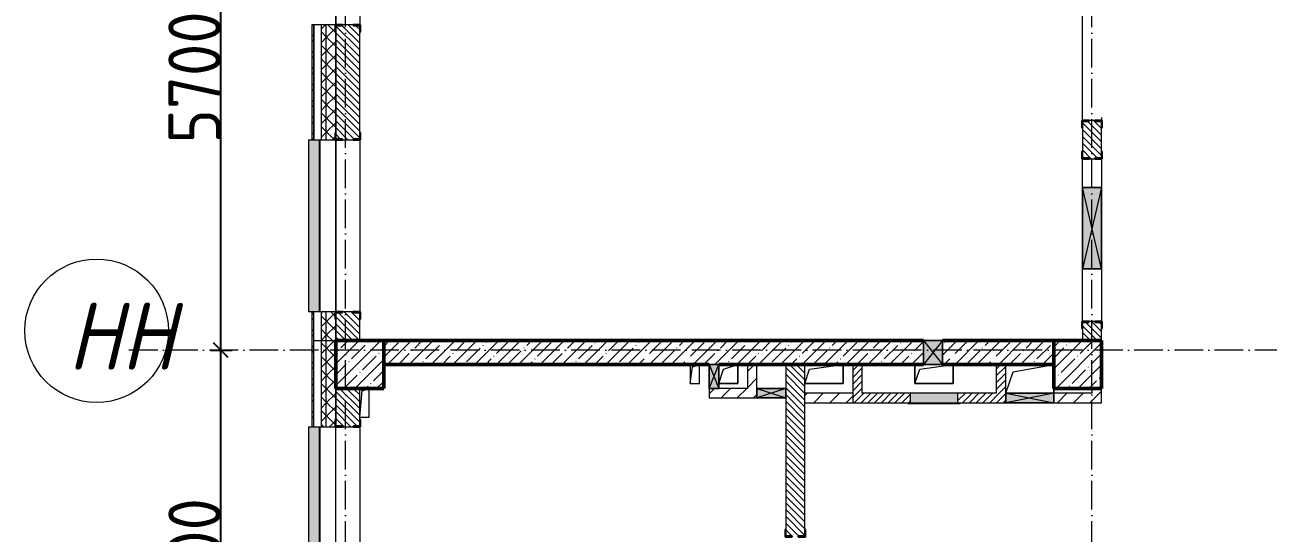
# Model space of a CAD drawing. Header units: millimetres. Extents: x -12989 to 629078, y -109036 to 555275.
# Drawn here: x 510869 to 523858, y 156453 to 161765 of the extents above; entities that cross this region are included whole.
import ezdxf

# ---------------------------------------------------------------- set-up
doc = ezdxf.new("R2010")
doc.units = ezdxf.units.MM
doc.linetypes.add('50_200_ШТРИХ_1Т_ш5_п1_п1_', pattern=[700, 500, -100, 0, -100])
for name, color, linetype, lineweight in [('A-____-____-DIMS', 7, 'Continuous', 9), ('A-DETL-GENF-OTLN', 7, 'Continuous', 9), ('A-FLOR-____-OTLN', 7, 'Continuous', 9), ('A-GENM-____-MCUT', 7, 'Continuous', 25), ('A-GENM-____-OTLN', 7, 'Continuous', 9), ('A-GENM-____-OTLN-1', 7, 'Continuous', 25), ('A-GLAZ-____-OTLN', 7, 'Continuous', 9), ('A-WALL-____-MCUT', 7, 'Continuous', 13), ('A-WALL-____-MCUT-1', 7, 'Continuous', 9), ('A-WALL-____-MCUT-2', 7, 'Continuous', 50), ('A-WALL-____-OTLN', 7, 'Continuous', 9), ('A-WALL-____-PATT-1', 7, 'Continuous', 9), ('A-WALL-FNSH-MCUT-1', 7, 'Continuous', 9), ('I-WALL-____-OTLN', 7, 'Continuous', 9), ('S-COLS-____-MCUT', 7, 'Continuous', 50), ('S-COLS-____-OTLN', 7, 'Continuous', 9), ('S-GRID-____-IDEN', 7, 'Continuous', 9), ('S-GRID-____-OTLN-1', 7, '50_200_ШТРИХ_1Т_ш5_п1_п1_', 9)]:
    doc.layers.add(name, color=color, linetype=linetype, lineweight=lineweight)
doc.layers.add('A-GLAZ-____-OTLN-1', color=7, linetype='Continuous', lineweight=9, true_color=0xc0c0c0)
doc.styles.add('ISOCPEUR_I_9', font='isocpeui.ttf', dxfattribs={"width": 0.9, "height": 250})
doc.styles.add('СПДС', font='isocpeur.ttf', dxfattribs={"width": 0.9})
doc.dimstyles.new('ISO-2_5_0_9К_БОЛЬШОЙ_ОСИ', dxfattribs={"dimscale": 304.8, "dimtxt": 248.995294, "dimasz": 0.492126, "dimexe": 0.393701, "dimexo": 0, "dimgap": 0, "dimtad": 1, "dimdec": 0, "dimzin": 0, "dimdsep": 46, "dimtxsty": 'ISOCPEUR_I_9', "dimblk1": 'OBLIQUE', "dimblk2": 'OBLIQUE', "dimsah": 1, "dimcen": 0.09, "dimdle": 0.393701, "dimazin": 0, "dimtfac": 1, "dimtdec": 4, "dimtix": 1, "dimtmove": 0, "dimatfit": 3, "dimfxl": 1, "dimtvp": 1, "dimtolj": 1, "dimtzin": 0, "dimarcsym": 2})
pattern_1 = [(135, (516567.8, 90784.41), (-35.35534, -35.35534), [])]
pattern_2 = [(45, (516567.8, 90784.41), (-35.35534, 35.35534), [])]
pattern_3 = [(45, (516567.8, 90784.41), (-84.85281, 84.85281), [])]
pattern_4 = [(45, (516567.8, 90784.41), (-70.71068, 70.71068), []), (135, (516567.8, 90784.41), (-70.71068, -70.71068), [])]
pattern_5 = [(45, (516567.8, 90784.41), (-85.53659, 85.53659), []), (45, (516624.82, 90784.41), (-85.53659, 85.53659), [])]

# ---------------------------------------------------------------- blocks, each defined once
blk = doc.blocks.new('BSC_Колонна _Прямоугольная - 500х500-V22-АР1_План отверстий 2 этажа в осях 1-64_Ю-ЯЯ')
at = {"layer": 'S-COLS-____-OTLN'}
h = blk.add_hatch(dxfattribs=at)
h.set_pattern_fill('FP_31', color=256, style=0, pattern_type=2)
h.set_pattern_definition([(45, (2200, -67431.04), (-114.04925, 114.04925), []), (45, (2314.05, -67431.04), (-114.04925, 114.04925), [201.613, -40.323, 3.353, -36.97])])
h.paths.add_polyline_path([(-250, -250), (250, -250), (250, 250), (-250, 250)], flags=0)
at = {"layer": 'S-COLS-____-MCUT'}
for p, q in [((250, 250), (-250, 250)), ((-250, 250), (-250, -250)), ((250, -250), (250, 250)), ((-250, -250), (250, -250))]:
    blk.add_line(p, q, dxfattribs=at)
blk = doc.blocks.new('BSC_Колонна _Прямоугольная - 500х500-V23-АР1_План отверстий 2 этажа в осях 1-64_Ю-ЯЯ')
at = {"layer": 'S-COLS-____-OTLN'}
h = blk.add_hatch(dxfattribs=at)
h.set_pattern_fill('FP_32', color=256, style=0, pattern_type=2)
h.set_pattern_definition([(45, (-5300, -67431.04), (-114.04925, 114.04925), []), (45, (-5185.95, -67431.04), (-114.04925, 114.04925), [201.613, -40.323, 3.353, -36.97])])
h.paths.add_polyline_path([(-250, -250), (250, -250), (250, 250), (-250, 250)], flags=0)
at = {"layer": 'S-COLS-____-MCUT'}
for p, q in [((250, 250), (-250, 250)), ((-250, 250), (-250, -250)), ((250, -250), (250, 250)), ((-250, -250), (250, -250))]:
    blk.add_line(p, q, dxfattribs=at)
blk = doc.blocks.new('Фахверк_СКБ_Уголок - 250_2700-27497298-АР1_План отверстий 2 этажа в осях 1-64_Ю-ЯЯ')
at = {"layer": 'A-GENM-____-MCUT'}
for p, q in [((200, 181), (125, 181)), ((125, 181), (125, 106)), ((131, 106), (131, 175)), ((131, 175), (200, 175)), ((200, 175), (200, 181)), ((125, 106), (131, 106)), ((131, -6), (125, -6)), ((125, -6), (125, -81)), ((125, -81), (200, -81)), ((131, -75), (131, -6)), ((200, -75), (131, -75)), ((200, -81), (200, -75))]:
    blk.add_line(p, q, dxfattribs=at)
blk = doc.blocks.new('154_Стойка_СКБ_Уголок - СМ-2180_200-28268025-АР1_План отверстий 2 этажа в осях 1-64_Ю-ЯЯ')
at = {"layer": 'A-GENM-____-MCUT'}
for p, q in [((125, 156), (125, 81)), ((200, 156), (125, 156)), ((131, 81), (131, 150)), ((131, 150), (200, 150)), ((200, 150), (200, 156)), ((125, 81), (131, 81)), ((131, 19), (125, 19)), ((125, 19), (125, -56)), ((131, -50), (131, 19)), ((125, -56), (200, -56)), ((200, -50), (131, -50)), ((200, -56), (200, -50))]:
    blk.add_line(p, q, dxfattribs=at)
blk = doc.blocks.new('Фахверк_СКБ_Уголок - 200_3960_зеркало-28268689-АР1_План отверстий 2 этажа в осях 1-64_Ю-ЯЯ')
at = {"layer": 'A-GENM-____-MCUT'}
for p, q in [((200, 156), (125, 156)), ((125, 156), (125, 81)), ((131, 81), (131, 150)), ((131, 150), (200, 150)), ((200, 150), (200, 156)), ((125, 81), (131, 81)), ((131, 19), (125, 19)), ((125, 19), (125, -56)), ((131, -50), (131, 19)), ((125, -56), (200, -56)), ((200, -50), (131, -50)), ((200, -56), (200, -50))]:
    blk.add_line(p, q, dxfattribs=at)
blk = doc.blocks.new('Фахверк_СКБ_Уголок - 200_3960-28268576-АР1_План отверстий 2 этажа в осях 1-64_Ю-ЯЯ')
at = {"layer": 'A-GENM-____-MCUT'}
for p, q in [((200, 156), (125, 156)), ((125, 156), (125, 81)), ((131, 81), (131, 150)), ((131, 150), (200, 150)), ((200, 150), (200, 156)), ((125, 81), (131, 81)), ((131, 19), (125, 19)), ((125, 19), (125, -56)), ((131, -50), (131, 19)), ((125, -56), (200, -56)), ((200, -50), (131, -50)), ((200, -56), (200, -50))]:
    blk.add_line(p, q, dxfattribs=at)
blk = doc.blocks.new('AR_Отверстие прямоугольное _в плите_ - AR_Отверстие прямоугольное _в плите_-30510814-АР1_План отверстий 2 этажа в осях 1-64_Ю-ЯЯ')
at = {"layer": 'A-GENM-____-OTLN'}
for p, q in [((-25, 125), (50, 150)), ((50, -150), (50, 150)), ((-50, -150), (-25, 125)), ((-50, -150), (50, -150))]:
    blk.add_line(p, q, dxfattribs=at)
blk = doc.blocks.new('AR_Отверстие прямоугольное _в плите_ - AR_Отверстие прямоугольное _в плите_-V166-АР1_План отверстий 2 этажа в осях 1-64_Ю-ЯЯ')
at = {"layer": 'A-GENM-____-OTLN'}
for p, q in [((-50, 100), (-50, -100)), ((-50, -100), (-25, 75)), ((-25, 75), (50, 100)), ((50, -100), (50, 100)), ((-50, -100), (50, -100))]:
    blk.add_line(p, q, dxfattribs=at)
blk = doc.blocks.new('AR_Отверстие прямоугольное _в плите_ - AR_Отверстие прямоугольное _в плите_-V187-АР1_План отверстий 2 этажа в осях 1-64_Ю-ЯЯ')
at = {"layer": 'A-GENM-____-OTLN'}
for p, q in [((250, 150), (-250, 150)), ((-175, 75), (250, 150)), ((-250, -150), (-175, 75)), ((250, -150), (250, -100))]:
    blk.add_line(p, q, dxfattribs=at)
blk = doc.blocks.new('AR_Отверстие прямоугольное _в плите_ - AR_Отверстие прямоугольное _в плите_-V192-АР1_План отверстий 2 этажа в осях 1-64_Ю-ЯЯ')
at = {"layer": 'A-GENM-____-OTLN'}
for p, q in [((-100, -100), (-50, 50)), ((-50, 50), (100, 100)), ((100, -100), (100, 100)), ((-100, -100), (100, -100))]:
    blk.add_line(p, q, dxfattribs=at)
blk = doc.blocks.new('AR_Отверстие прямоугольное _в плите_ - AR_Отверстие прямоугольное _в плите_-30459223-АР1_План отверстий 2 этажа в осях 1-64_Ю-ЯЯ')
at = {"layer": 'A-GENM-____-OTLN'}
for p, q in [((-200, -100), (-150, 50)), ((-150, 50), (200, 100)), ((200, -100), (200, 100)), ((-200, -100), (200, -100))]:
    blk.add_line(p, q, dxfattribs=at)
blk = doc.blocks.new('Отлив_СКБ - Отлив витража_120_НВФ-31885689-АР1_План отверстий 2 этажа в осях 1-64_Ю-ЯЯ')
at = {"layer": 'A-GLAZ-____-OTLN-1'}
for points in [[(1800, 2), (1800, 120), (0, 120), (0, 2), (737, 2)], [(1800, 0), (1800, 2), (0, 2), (0, 0), (737, 0)]]:
    blk.add_hatch(color=256, dxfattribs=at).paths.add_polyline_path(points, flags=0)
at = {"layer": 'A-GLAZ-____-OTLN'}
for p, q in [((0, 83), (0, 120)), ((1800, 120), (0, 120)), ((0, 2), (1800, 2)), ((1800, 120), (1800, 83)), ((1800, 0), (0, 0))]:
    blk.add_line(p, q, dxfattribs=at)
blk = doc.blocks.new('AR_Отверстие прямоугольное _в плите_ - AR_Отверстие прямоугольное _в плите_-V202-АР1_План отверстий 2 этажа в осях 1-64_Ю-ЯЯ')
at = {"layer": 'A-GENM-____-OTLN'}
for p, q in [((-200, 100), (-200, -100)), ((-200, -100), (-150, 50)), ((-150, 50), (200, 100)), ((200, -100), (200, 100)), ((-200, -100), (200, -100))]:
    blk.add_line(p, q, dxfattribs=at)
blk = doc.blocks.new('AR_Отверстие прямоугольное _в стене_ - AR_Отверстие прямоугольное _в стене__ВК-32405659-АР1_План отверстий 2 этажа в осях 1-64_Ю-ЯЯ')
at = {"layer": 'A-GLAZ-____-OTLN-1'}
blk.add_hatch(color=256, dxfattribs=at).paths.add_polyline_path([(100, -125), (100, 125), (-100, 125), (-100, -125)], flags=0)
at = {"layer": 'A-DETL-GENF-OTLN'}
for p, q in [((-100, -125), (-100, 125)), ((-100, 125), (100, 125)), ((100, 125), (-100, -125)), ((-100, 125), (100, -125)), ((100, 125), (-100, 125)), ((-100, 125), (-100, -125)), ((100, 125), (100, -125)), ((100, -125), (100, 125)), ((100, -125), (-100, -125)), ((-100, -125), (100, -125))]:
    blk.add_line(p, q, dxfattribs=at)
blk = doc.blocks.new('AR_Отверстие Ниша - Лючок-32406216-АР1_План отверстий 2 этажа в осях 1-64_Ю-ЯЯ')
at = {"layer": 'A-GLAZ-____-OTLN'}
blk.add_hatch(color=256, dxfattribs=at).paths.add_polyline_path([(250, -50), (250, 50), (-250, 50), (-250, -50)], flags=0)
for p, q in [((250, 50), (-250, 50)), ((-250, 50), (-250, -50)), ((250, -50), (250, 50)), ((-250, -50), (250, -50))]:
    blk.add_line(p, q, dxfattribs=at)
blk = doc.blocks.new('Л_Общий_Лючок - Лючок-29683801-АР1_План отверстий 2 этажа в осях 1-64_Ю-ЯЯ')
at = {"layer": 'A-GLAZ-____-OTLN-1'}
blk.add_hatch(color=256, dxfattribs=at).paths.add_polyline_path([(-24, 0), (524, 0), (524, 6), (-24, 6)], flags=0)
at = {"layer": 'A-GLAZ-____-OTLN'}
for p, q in [((524, 6), (-24, 6)), ((-24, 6), (-24, 0)), ((524, 6), (524, 0))]:
    blk.add_line(p, q, dxfattribs=at)
blk = doc.blocks.new('AR_Отверстие прямоугольное _в стене__БезПР - AR_Отверстие прямоугольное _в стене__БезПР-36788609-АР1_План отверстий 2 этажа в осях 1-64_Ю-ЯЯ')
at = {"layer": 'A-GLAZ-____-OTLN'}
blk.add_hatch(color=256, dxfattribs=at).paths.add_polyline_path([(-125, -50), (125, -50), (125, 50), (-125, 50)], flags=0)
at = {"layer": 'A-DETL-GENF-OTLN'}
for p, q in [((-125, -50), (-125, 50)), ((-125, 50), (125, 50)), ((125, 50), (-125, -50)), ((-125, 50), (125, -50)), ((125, 50), (-125, 50)), ((-125, 50), (-125, -50)), ((125, 50), (125, -50)), ((125, -50), (125, 50)), ((125, -50), (-125, -50)), ((-125, -50), (125, -50))]:
    blk.add_line(p, q, dxfattribs=at)
blk = doc.blocks.new('AR_Отверстие прямоугольное _в стене__БезПР - AR_Отверстие прямоугольное _в стене__БезПР-36428157-АР1_План отверстий 2 этажа в осях 1-64_Ю-ЯЯ')
at = {"layer": 'A-GLAZ-____-OTLN'}
blk.add_hatch(color=256, dxfattribs=at).paths.add_polyline_path([(150, -50), (150, 50), (-150, 50), (-150, -50)], flags=0)
at = {"layer": 'A-DETL-GENF-OTLN'}
for p, q in [((-150, -50), (-150, 50)), ((-150, 50), (150, 50)), ((150, 50), (-150, -50)), ((-150, 50), (150, -50)), ((150, 50), (-150, 50)), ((-150, 50), (-150, -50)), ((150, 50), (150, -50)), ((150, -50), (150, 50)), ((150, -50), (-150, -50)), ((-150, -50), (150, -50))]:
    blk.add_line(p, q, dxfattribs=at)
at = {"layer": 'A-GLAZ-____-OTLN'}
blk.add_line((150, 50), (-150, 50), dxfattribs=at)
blk = doc.blocks.new('AR_Отверстие прямоугольное _в стене_ - AR_Отверстие прямоугольное _в стене__ОВ-36798040-АР1_План отверстий 2 этажа в осях 1-64_Ю-ЯЯ')
at = {"layer": 'A-GLAZ-____-OTLN'}
blk.add_hatch(color=256, dxfattribs=at).paths.add_polyline_path([(425, -100), (425, 100), (-425, 100), (-425, -100)], flags=0)
at = {"layer": 'A-DETL-GENF-OTLN'}
for p, q in [((-425, -100), (-425, 100)), ((-425, 100), (425, 100)), ((425, 100), (-425, -100)), ((-425, 100), (425, -100)), ((425, 100), (-425, 100)), ((-425, 100), (-425, -100)), ((425, 100), (425, -100)), ((425, -100), (425, 100)), ((425, -100), (-425, -100)), ((-425, -100), (425, -100))]:
    blk.add_line(p, q, dxfattribs=at)
blk = doc.blocks.new('AR_Отверстие прямоугольное _в стене__БезПР - AR_Отверстие прямоугольное _в стене__БезПР-36788837-АР1_План отверстий 2 этажа в осях 1-64_Ю-ЯЯ')
at = {"layer": 'A-GLAZ-____-OTLN'}
blk.add_hatch(color=256, dxfattribs=at).paths.add_polyline_path([(250, -50), (250, 50), (-250, 50), (-250, -50)], flags=0)
at = {"layer": 'A-DETL-GENF-OTLN'}
for p, q in [((-250, -50), (-250, 50)), ((-250, 50), (250, 50)), ((250, 50), (-250, -50)), ((-250, 50), (250, -50)), ((250, 50), (-250, 50)), ((-250, 50), (-250, -50)), ((250, 50), (250, -50)), ((250, -50), (250, 50)), ((250, -50), (-250, -50)), ((-250, -50), (250, -50))]:
    blk.add_line(p, q, dxfattribs=at)
at = {"layer": 'A-GLAZ-____-OTLN'}
blk.add_line((250, 50), (-250, 50), dxfattribs=at)
blk = doc.blocks.new('Ось сетки - Круг_Ø6_00__ISO-2_5_0_9K_-25732049-АР1_План отверстий 3 этажа в осях 1-64_Ю-ЯЯ')
at = {"layer": 'S-GRID-____-IDEN'}
blk.add_circle((0, 0), 3, dxfattribs=at)
blk = doc.blocks.new('_Oblique')
at = {"color": 0, "linetype": 'ByBlock', "lineweight": -2}
blk.add_line((-0.5, -0.5), (0.5, 0.5), dxfattribs=at)
blk = doc.blocks.new('*D2939')
at = {"layer": 'A-____-____-DIMS', "color": 0, "lineweight": -2, "transparency": 16777216}
for p, q in [((280119, -23902), (280119, -19162)), ((280013, -19282), (280239, -19282)), ((280013, -23782), (280239, -23782))]:
    blk.add_line(p, q, dxfattribs=at)
at = {"layer": 'Defpoints', "color": 0, "transparency": 16777216}
for p in [(280013, -19282), (280119, -19282), (280013, -23782)]:
    blk.add_point(p, dxfattribs=at)
at = {"layer": 'A-____-____-DIMS', "color": 0, "lineweight": -2, "transparency": 16777216, "xscale": 150, "yscale": 150, "zscale": 150}
for p, rotation in [((280119, -19282), 90), ((280119, -23782), 270)]:
    blk.add_blockref('_Oblique', p, dxfattribs=dict(at, rotation=rotation))
at = {"layer": 'A-____-____-DIMS', "color": 0, "transparency": 16777216, "insert": (279845, -21532), "char_height": 548.6, "attachment_point": 5, "rotation": 90, "style": 'СПДС'}
blk.add_mtext('\\A1;4500', dxfattribs=at)
blk = doc.blocks.new('*D2940')
at = {"layer": 'A-____-____-DIMS', "color": 0, "lineweight": -2, "transparency": 16777216}
for p, q in [((280119, -19402), (280119, -13462)), ((280013, -13582), (280239, -13582)), ((280013, -19282), (280239, -19282))]:
    blk.add_line(p, q, dxfattribs=at)
at = {"layer": 'Defpoints', "color": 0, "transparency": 16777216}
for p in [(280013, -13582), (280119, -13582), (280013, -19282)]:
    blk.add_point(p, dxfattribs=at)
at = {"layer": 'A-____-____-DIMS', "color": 0, "lineweight": -2, "transparency": 16777216, "xscale": 150, "yscale": 150, "zscale": 150}
for p, rotation in [((280119, -13582), 90), ((280119, -19282), 270)]:
    blk.add_blockref('_Oblique', p, dxfattribs=dict(at, rotation=rotation))
at = {"layer": 'A-____-____-DIMS', "color": 0, "transparency": 16777216, "insert": (279845, -16432), "char_height": 548.6, "attachment_point": 5, "rotation": 90, "style": 'СПДС'}
blk.add_mtext('\\A1;5700', dxfattribs=at)
blk = doc.blocks.new('3эт')
at = {"layer": 'S-GRID-____-OTLN-1', "color": 251, "ltscale": 0.6, "true_color": 0x636466}
for p, q in [((281420.7, -33971.9), (281420.7, 4029.4)), ((289220.7, -33971.9), (289220.7, 4029.4)), ((387845.1, -19282.4), (279101.9, -19282.4))]:
    blk.add_line(p, q, dxfattribs=at)
at = {"layer": 'S-GRID-____-IDEN', "xscale": 250, "yscale": 250, "zscale": 99.99999999999993, "rotation": 89.9999999999998}
blk.add_blockref('Ось сетки - Круг_Ø6_00__ISO-2_5_0_9K_-25732049-АР1_План отверстий 3 этажа в осях 1-64_Ю-ЯЯ', (278821.8, -19079.9), dxfattribs=at)
at = {"layer": 'S-GRID-____-IDEN', "insert": (278519.6, -18785.4), "char_height": 700, "width": 447.342, "attachment_point": 1, "style": 'ISOCPEUR_I_9'}
blk.add_mtext('НН', dxfattribs=at)
at = {"layer": 'A-____-____-DIMS'}
for base, p1, p2, override, picture, middle in [((280119.3, -13582.4), (280013.2, -19282.4), (280013.2, -13582.4), {"dimtxt": 1.8, "dimpost": '<>', "dimtxsty": 'СПДС', "dimfxl": 5700}, '*D2940', (279845, -16432.4)), ((280119.3, -19282.4), (280013.2, -23782.4), (280013.2, -19282.4), {"dimtxt": 1.8, "dimpost": '<>', "dimtxsty": 'СПДС', "dimfxl": 4500}, '*D2939', (279845, -21532.4))]:
    dim = blk.add_linear_dim(base=base, p1=p1, p2=p2, angle=90, dimstyle='ISO-2_5_0_9К_БОЛЬШОЙ_ОСИ', override=override, dxfattribs=at)
    dim.commit()
    dim.dimension.update_dxf_attribs({"geometry": picture, "text_midpoint": middle})

msp = doc.modelspace()

# ---------------------------------------------------------------- hatches: boundary and pattern name
at = {"layer": 'A-WALL-____-PATT-1'}
h = msp.add_hatch(dxfattribs=at)
h.set_pattern_fill('FP_1', color=256, style=0, pattern_type=2)
h.set_pattern_definition(pattern_4)
h.paths.add_polyline_path([(514017.7976, 158465.4504), (514017.7976, 158765.4504), (513967.7976, 158765.4504), (513967.7976, 158465.4504)], flags=0)
h.paths.add_polyline_path([(514017.7976, 160565.4504), (514017.7976, 161765.4504), (513967.7976, 161765.4504), (513967.7976, 160565.4504)], flags=0)
h.paths.add_polyline_path([(514017.7976, 163565.4504), (514017.7976, 163815.4504), (513967.7976, 163815.4504), (513967.7976, 163565.4504)], flags=0)
h = msp.add_hatch(dxfattribs=at)
h.set_pattern_fill('FP_1', color=256, style=0, pattern_type=2)
h.set_pattern_definition(pattern_4)
h.paths.add_polyline_path([(514017.7976, 158465.4504), (514117.7976, 158465.4504), (514117.7976, 158690.4504), (514111.7976, 158690.4504), (514111.7976, 158765.4504), (514017.7976, 158765.4504), (514017.7976, 158502.6805)], flags=0)
h.paths.add_polyline_path([(514111.7976, 160565.4504), (514111.7976, 160640.4504), (514117.7976, 160640.4504), (514117.7976, 161690.4504), (514111.7976, 161690.4504), (514111.7976, 161765.4504), (514017.7976, 161765.4504), (514017.7976, 160565.4504)], flags=0)
h.paths.add_polyline_path([(514111.7976, 163565.4504), (514111.7976, 163640.4504), (514117.7976, 163640.4504), (514117.7976, 163815.4504), (514017.7976, 163815.4504), (514017.7976, 163565.4504)], flags=0)
h = msp.add_hatch(dxfattribs=at)
h.set_pattern_fill('FP_6', color=256, style=0, pattern_type=2)
h.set_pattern_definition(pattern_1)
h.paths.add_polyline_path([(514367.7976, 158465.4504), (514367.7976, 158759.4504), (514298.7976, 158759.4504), (514298.7976, 158765.4504), (514186.7976, 158765.4504), (514186.7976, 158759.4504), (514117.7976, 158759.4504), (514117.7976, 158465.4504)], flags=0)
h.paths.add_polyline_path([(514298.7976, 160565.4504), (514298.7976, 160571.4504), (514367.7976, 160571.4504), (514367.7976, 161759.4504), (514298.7976, 161759.4504), (514298.7976, 161765.4504), (514186.7976, 161765.4504), (514186.7976, 161759.4504), (514117.7976, 161759.4504), (514117.7976, 160571.4504), (514186.7976, 160571.4504), (514186.7976, 160565.4504)], flags=0)
h.paths.add_polyline_path([(514186.7976, 163565.4504), (514298.7976, 163565.4504), (514298.7976, 163571.4504), (514367.7976, 163571.4504), (514367.7976, 163815.4504), (514117.7976, 163815.4504), (514117.7976, 163571.4504), (514186.7976, 163571.4504)], flags=0)
h = msp.add_hatch(dxfattribs=at)
h.set_pattern_fill('FP_6', color=256, style=0, pattern_type=2)
h.set_pattern_definition(pattern_1)
h.paths.add_polyline_path([(522117.7976, 158465.4504), (522117.7976, 158659.4504), (522048.7976, 158659.4504), (522048.7976, 158665.4504), (521986.7976, 158665.4504), (521986.7976, 158659.4504), (521917.7976, 158659.4504), (521917.7976, 158465.4504), (522111.7976, 158465.4504)], flags=0)
h.paths.add_polyline_path([(521986.7976, 160365.4504), (522048.7976, 160365.4504), (522048.7976, 160371.4504), (522117.7976, 160371.4504), (522117.7976, 160759.4504), (522048.7976, 160759.4504), (522048.7976, 160765.4504), (521986.7976, 160765.4504), (521986.7976, 160759.4504), (521917.7976, 160759.4504), (521917.7976, 160371.4504), (521986.7976, 160371.4504)], flags=0)
h.paths.add_polyline_path([(522048.7976, 162565.4504), (522048.7976, 162571.4504), (522117.7976, 162571.4504), (522117.7976, 163815.4504), (521917.7976, 163815.4504), (521917.7976, 162571.4504), (521986.7976, 162571.4504), (521986.7976, 162565.4504)], flags=0)
h = msp.add_hatch(dxfattribs=at)
h.set_pattern_fill('FP_3', color=256, style=0, pattern_type=2)
h.set_pattern_definition(pattern_5)
h.paths.add_polyline_path([(513867.7976, 158635.4504), (513887.7976, 158635.4504), (513887.7976, 158765.4504), (513867.7976, 158765.4504)], flags=0)
h.paths.add_polyline_path([(513887.7976, 160565.4504), (513887.7976, 161765.4504), (513867.7976, 161765.4504), (513867.7976, 160565.4504)], flags=0)
h.paths.add_polyline_path([(513887.7976, 163565.4504), (513887.7976, 163645.4504), (513867.7976, 163645.4504), (513867.7976, 163565.4504)], flags=0)
h = msp.add_hatch(dxfattribs=at)
h.set_pattern_fill('FP_3', color=256, style=0, pattern_type=2)
h.set_pattern_definition(pattern_5)
h.paths.add_polyline_path([(513867.7976, 145715.4504), (513887.7976, 145715.4504), (513887.7976, 146965.4504), (513867.7976, 146965.4504), (513867.7976, 146394.5879)], flags=0)
h.paths.add_polyline_path([(513887.7976, 148765.4504), (513887.7976, 149965.4504), (513867.7976, 149965.4504), (513867.7976, 148765.4504)], flags=0)
h.paths.add_polyline_path([(513887.7976, 151765.4504), (513887.7976, 152815.4504), (513867.7976, 152815.4504), (513867.7976, 151765.4504)], flags=0)
h.paths.add_polyline_path([(513887.7976, 154615.4504), (513887.7976, 155765.4504), (513867.7976, 155765.4504), (513867.7976, 154615.4504)], flags=0)
h.paths.add_polyline_path([(513887.7976, 157565.4504), (513887.7976, 158635.4504), (513867.7976, 158635.4504), (513867.7976, 157565.4504)], flags=0)
h = msp.add_hatch(dxfattribs=at)
h.set_pattern_fill('FP_1', color=256, style=0, pattern_type=2)
h.set_pattern_definition(pattern_4)
h.paths.add_polyline_path([(513967.7976, 145815.4504), (514017.7976, 145815.4504), (514017.7976, 146965.4504), (513967.7976, 146965.4504), (513967.7976, 146394.5879)], flags=0)
h.paths.add_polyline_path([(513967.7976, 148765.4504), (514017.7976, 148765.4504), (514017.7976, 149965.4504), (513967.7976, 149965.4504), (513967.7976, 149623.4126)], flags=0)
h.paths.add_polyline_path([(513967.7976, 151765.4504), (514017.7976, 151765.4504), (514017.7976, 152815.4504), (513967.7976, 152815.4504)], flags=0)
h.paths.add_polyline_path([(514017.7976, 154615.4504), (514017.7976, 155765.4504), (513967.7976, 155765.4504), (513967.7976, 154615.4504)], flags=0)
h.paths.add_polyline_path([(513967.7976, 157565.4504), (514017.7976, 157565.4504), (514017.7976, 158465.4504), (513967.7976, 158465.4504), (513967.7976, 157695.4744)], flags=0)
h = msp.add_hatch(dxfattribs=at)
h.set_pattern_fill('FP_1', color=256, style=0, pattern_type=2)
h.set_pattern_definition(pattern_4)
h.paths.add_polyline_path([(514017.7976, 145865.4504), (514117.7976, 145865.4504), (514117.7976, 146890.4504), (514111.7976, 146890.4504), (514111.7976, 146965.4504), (514017.7976, 146965.4504), (514017.7976, 146394.5879)], flags=0)
h.paths.add_polyline_path([(514117.7976, 149465.4525), (514117.7976, 149965.4504), (514017.7976, 149965.4504), (514017.7976, 149465.4504)], flags=0)
h.paths.add_polyline_path([(514111.7976, 148765.4504), (514111.7976, 148840.4504), (514117.7976, 148840.4504), (514117.7976, 149465.4525), (514017.7976, 149465.4504), (514017.7976, 148765.4504)], flags=0)
h.paths.add_polyline_path([(514111.7976, 151765.4504), (514111.7976, 151840.4504), (514117.7976, 151840.4504), (514117.7976, 152815.4504), (514017.7976, 152815.4504), (514017.7976, 151765.4504)], flags=0)
h.paths.add_polyline_path([(514111.7976, 154615.4504), (514111.7976, 154690.4504), (514117.7976, 154690.4504), (514117.7976, 155690.4504), (514111.7976, 155690.4504), (514111.7976, 155765.4504), (514017.7976, 155765.4504), (514017.7976, 154615.4504)], flags=0)
h.paths.add_polyline_path([(514017.7976, 157565.4504), (514111.7976, 157565.4504), (514111.7976, 157640.4504), (514117.7976, 157640.4504), (514117.7976, 158465.4504), (514017.7976, 158465.4504), (514017.7976, 157695.4744)], flags=0)
h = msp.add_hatch(dxfattribs=at)
h.set_pattern_fill('FP_13', color=256, style=0, pattern_type=2)
h.set_pattern_definition([(45, (516567.8, 90784.41), (-114.04925, 114.04925), []), (45, (516681.85, 90784.41), (-114.04925, 114.04925), [201.612, -40.322, 3.353, -36.97])])
h.paths.add_polyline_path([(521617.7976, 158215.4504), (521617.7976, 158465.4504), (520457.7976, 158465.4504), (520457.7976, 158215.4504)], flags=0)
h.paths.add_polyline_path([(520257.7976, 158215.4504), (520257.7976, 158465.4504), (514617.7976, 158465.4504), (514617.7976, 158215.4504), (520087.6178, 158215.4504)], flags=0)
h = msp.add_hatch(dxfattribs=at)
h.set_pattern_fill('FP_4', color=256, style=0, pattern_type=2)
h.set_pattern_definition(pattern_3)
h.paths.add_polyline_path([(518517.7976, 157965.4504), (518517.7976, 158215.4504), (518417.7976, 158215.4504), (518417.7976, 157965.4504)], flags=0)
h = msp.add_hatch(dxfattribs=at)
h.set_pattern_fill('FP_6', color=256, style=0, pattern_type=2)
h.set_pattern_definition(pattern_1)
h.paths.add_polyline_path([(519017.7976, 152815.4504), (519017.7976, 155259.4504), (518948.7976, 155259.4504), (518948.7976, 155265.4504), (518886.7976, 155265.4504), (518886.7976, 155259.4504), (518817.7976, 155259.4504), (518817.7976, 152815.4504)], flags=0)
h.paths.add_polyline_path([(518948.7976, 156415.4504), (518948.7976, 156421.4504), (519017.7976, 156421.4504), (519017.7976, 158215.4504), (518817.7976, 158215.4504), (518817.7976, 156421.4504), (518886.7976, 156421.4504), (518886.7976, 156415.4504)], flags=0)
h = msp.add_hatch(dxfattribs=at)
h.set_pattern_fill('FP_5', color=256, style=0, pattern_type=2)
h.set_pattern_definition(pattern_2)
h.paths.add_polyline_path([(519617.7976, 157915.4504), (519617.7976, 158215.4504), (519517.7976, 158215.4504), (519517.7976, 157915.4504)], flags=0)
h = msp.add_hatch(dxfattribs=at)
h.set_pattern_fill('FP_5', color=256, style=0, pattern_type=2)
h.set_pattern_definition(pattern_2)
h.paths.add_polyline_path([(521117.7976, 157915.4504), (521117.7976, 158215.4504), (521017.7976, 158215.4504), (521017.7976, 157915.4504)], flags=0)
h = msp.add_hatch(dxfattribs=at)
h.set_pattern_fill('FP_6', color=256, style=0, pattern_type=2)
h.set_pattern_definition(pattern_1)
h.paths.add_polyline_path([(514186.7976, 154615.4504), (514298.7976, 154615.4504), (514298.7976, 154621.4504), (514367.7976, 154621.4504), (514367.7976, 155759.4504), (514298.7976, 155759.4504), (514298.7976, 155765.4504), (514186.7976, 155765.4504), (514186.7976, 155759.4504), (514117.7976, 155759.4504), (514117.7976, 154621.4504), (514186.7976, 154621.4504)], flags=0)
h.paths.add_polyline_path([(514298.7976, 157565.4504), (514298.7976, 157571.4504), (514367.7976, 157571.4504), (514367.7976, 157965.4504), (514117.7976, 157965.4504), (514117.7976, 157571.4504), (514186.7976, 157571.4504), (514186.7976, 157565.4504)], flags=0)
h = msp.add_hatch(dxfattribs=at)
h.set_pattern_fill('FP_4', color=256, style=0, pattern_type=2)
h.set_pattern_definition(pattern_3)
h.paths.add_polyline_path([(518117.7976, 157865.4504), (518117.7976, 157965.4504), (518017.7976, 157965.4504), (518017.7976, 157865.4504)], flags=0)
h = msp.add_hatch(dxfattribs=at)
h.set_pattern_fill('FP_4', color=256, style=0, pattern_type=2)
h.set_pattern_definition(pattern_3)
h.paths.add_polyline_path([(518517.7976, 157865.4504), (518517.7976, 157965.4504), (518117.7976, 157965.4504), (518117.7976, 157865.4504), (518320.1172, 157865.4504)], flags=0)
h = msp.add_hatch(dxfattribs=at)
h.set_pattern_fill('FP_4', color=256, style=0, pattern_type=2)
h.set_pattern_definition(pattern_3)
h.paths.add_polyline_path([(522117.7976, 157815.4504), (522117.7976, 157965.4504), (522017.7976, 157965.4504), (522017.7976, 157815.4504)], flags=0)
h = msp.add_hatch(dxfattribs=at)
h.set_pattern_fill('FP_4', color=256, style=0, pattern_type=2)
h.set_pattern_definition(pattern_3)
h.paths.add_polyline_path([(519517.7976, 157815.4504), (519517.7976, 157915.4504), (519017.7976, 157915.4504), (519017.7976, 157815.4504)], flags=0)
h = msp.add_hatch(dxfattribs=at)
h.set_pattern_fill('FP_5', color=256, style=0, pattern_type=2)
h.set_pattern_definition(pattern_2)
h.paths.add_polyline_path([(520087.6178, 157815.4504), (520117.7976, 157815.4504), (520117.7976, 157915.4504), (519517.7976, 157915.4504), (519517.7976, 157815.4504)], flags=0)
h.paths.add_polyline_path([(520617.7976, 157815.4504), (521117.7976, 157815.4504), (521117.7976, 157915.4504), (520617.7976, 157915.4504), (520617.7976, 157848.7838)], flags=0)
h = msp.add_hatch(dxfattribs=at)
h.set_pattern_fill('FP_4', color=256, style=0, pattern_type=2)
h.set_pattern_definition(pattern_3)
h.paths.add_polyline_path([(521617.7976, 157815.4504), (522017.7976, 157815.4504), (522017.7976, 157915.4504), (521617.7976, 157915.4504)], flags=0)

# ---------------------------------------------------------------- linework, layer by layer
at = {"layer": 'A-FLOR-____-OTLN'}
for p, q in [((518317.7976, 158215.4504), (518317.7976, 158015.4504)), ((519417.7976, 158215.4504), (519417.7976, 158015.4504)), ((520167.7976, 158015.4504), (520167.7976, 158215.4504)), ((520567.7976, 158215.4504), (520567.7976, 158015.4504)), ((521117.7976, 158215.1029), (521617.7976, 158215.1029)), ((518317.7976, 158015.4504), (518117.7976, 158015.4504)), ((519417.7976, 158015.4504), (519017.7976, 158015.4504)), ((520567.7976, 158015.4504), (520167.7976, 158015.4504)), ((521617.7976, 157965.4504), (521617.7976, 157915.4504))]:
    msp.add_line(p, q, dxfattribs=at)
at = {"layer": 'A-WALL-____-MCUT'}
for p, q in [((514111.7976, 161765.4504), (513887.7976, 161765.4504)), ((513887.7976, 161765.4504), (513887.7976, 160565.4504)), ((513887.7976, 160565.4504), (513887.7976, 161765.4504)), ((514298.7976, 161765.4504), (514186.7976, 161765.4504)), ((514367.7976, 160640.4504), (514367.7976, 161690.4504)), ((521917.7976, 160690.4504), (521917.7976, 160440.4504)), ((522048.7976, 160765.4504), (521986.7976, 160765.4504)), ((522117.7976, 160440.4504), (522117.7976, 160690.4504)), ((513887.7976, 160565.4504), (514111.7976, 160565.4504)), ((514186.7976, 160565.4504), (514298.7976, 160565.4504)), ((521986.7976, 160365.4504), (522048.7976, 160365.4504)), ((514111.7976, 158765.4504), (513887.7976, 158765.4504)), ((513887.7976, 158635.4504), (513887.7976, 158765.4504)), ((513887.7976, 157565.4504), (513887.7976, 158765.4504)), ((514298.7976, 158765.4504), (514186.7976, 158765.4504)), ((514367.7976, 158465.4504), (514367.7976, 158690.4504)), ((522048.7976, 158665.4504), (521986.7976, 158665.4504)), ((521917.7976, 158590.4504), (521917.7976, 158465.4504)), ((522117.7976, 158465.4504), (522117.7976, 158590.4504)), ((513887.7976, 158465.4504), (514117.7976, 158465.4504)), ((518817.7976, 158215.4504), (518817.7976, 157965.4504)), ((519017.7976, 156490.4504), (519017.7976, 158215.4504)), ((514367.7976, 157640.4504), (514367.7976, 157965.4504)), ((518817.7976, 157865.4504), (518817.7976, 156490.4504)), ((513887.7976, 157565.4504), (514111.7976, 157565.4504)), ((514186.7976, 157565.4504), (514298.7976, 157565.4504))]:
    msp.add_line(p, q, dxfattribs=at)
at = {"layer": 'A-WALL-____-MCUT-1'}
for p, q in [((513967.7976, 160565.4504), (513967.7976, 161765.4504)), ((514017.7976, 160565.4504), (514017.7976, 161765.4504)), ((514117.7976, 161690.4504), (514117.7976, 160640.4504)), ((514117.7976, 160640.4504), (514117.7976, 161690.4504)), ((513967.7976, 157565.4504), (513967.7976, 158765.4504)), ((514017.7976, 157565.4504), (514017.7976, 158765.4504)), ((514117.7976, 158690.4504), (514117.7976, 158465.4504)), ((514117.7976, 158465.4504), (514117.7976, 158690.4504)), ((514117.7976, 157965.4504), (514117.7976, 157640.4504)), ((514117.7976, 157640.4504), (514117.7976, 157965.4504))]:
    msp.add_line(p, q, dxfattribs=at)
at = {"layer": 'A-WALL-____-MCUT-2'}
for p, q in [((520257.7976, 158465.4504), (514617.7976, 158465.4504)), ((521617.7976, 158465.4504), (520457.7976, 158465.4504)), ((514617.7976, 158215.4504), (518017.7976, 158215.4504)), ((518117.7976, 158215.4504), (520257.7976, 158215.4504)), ((520457.7976, 158215.4504), (521617.7976, 158215.4504))]:
    msp.add_line(p, q, dxfattribs=at)
at = {"layer": 'A-WALL-____-OTLN'}
for p, q in [((514117.7976, 161765.4504), (514117.7976, 163565.4504)), ((514117.7976, 163565.4504), (514117.7976, 161765.4504)), ((514367.7976, 163565.4504), (514367.7976, 161765.4504)), ((514117.7976, 158765.4504), (514117.7976, 160565.4504)), ((514117.7976, 160565.4504), (514117.7976, 158765.4504)), ((514367.7976, 160565.4504), (514367.7976, 158765.4504)), ((514117.7976, 155765.4504), (514117.7976, 157565.4504)), ((514367.7976, 157565.4504), (514367.7976, 155765.4504))]:
    msp.add_line(p, q, dxfattribs=at)
at = {"layer": 'A-WALL-FNSH-MCUT-1'}
for p, q in [((513867.7976, 161765.4504), (513867.7976, 160565.4504)), ((513887.7976, 161765.4504), (513867.7976, 161765.4504)), ((513867.7976, 160565.4504), (513887.7976, 160565.4504)), ((513867.7976, 158765.4504), (513867.7976, 158635.4504)), ((513887.7976, 158765.4504), (513867.7976, 158765.4504)), ((513867.7976, 158635.4504), (513867.7976, 157565.4504)), ((518417.7976, 158215.4504), (518417.7976, 157965.4504)), ((518517.7976, 157965.4504), (518517.7976, 158215.4504)), ((519517.7976, 158215.4504), (519517.7976, 157815.4504)), ((519617.7976, 157915.4504), (519617.7976, 158215.4504)), ((521017.7976, 158215.4504), (521017.7976, 157915.4504)), ((521117.7976, 157915.4504), (521117.7976, 158215.4504)), ((518017.7976, 157965.4504), (518017.7976, 157865.4504)), ((518417.7976, 157965.4504), (518117.7976, 157965.4504)), ((522017.7976, 157965.4504), (522017.7976, 157915.4504)), ((522117.7976, 157815.4504), (522117.7976, 157965.4504)), ((518017.7976, 157865.4504), (518517.7976, 157865.4504)), ((519517.7976, 157915.4504), (519017.7976, 157915.4504)), ((520117.7976, 157915.4504), (519617.7976, 157915.4504)), ((521017.7976, 157915.4504), (520617.7976, 157915.4504)), ((522017.7976, 157915.4504), (521617.7976, 157915.4504)), ((519017.7976, 157815.4504), (520117.7976, 157815.4504)), ((520617.7976, 157815.4504), (521117.7976, 157815.4504)), ((521617.7976, 157815.4504), (522117.7976, 157815.4504)), ((513867.7976, 157565.4504), (513887.7976, 157565.4504))]:
    msp.add_line(p, q, dxfattribs=at)
at = {"layer": 'I-WALL-____-OTLN'}
for p, q in [((521917.7976, 160765.4504), (521917.7976, 162565.4504)), ((522117.7976, 160795.4504), (522117.7976, 160765.4504)), ((521917.7976, 160065.4504), (521917.7976, 160365.4504)), ((522117.7976, 160365.4504), (522117.7976, 160065.4504)), ((521917.7976, 158665.4504), (521917.7976, 159215.4504)), ((522117.7976, 159215.4504), (522117.7976, 158665.4504))]:
    msp.add_line(p, q, dxfattribs=at)

# ---------------------------------------------------------------- block references
msp.add_blockref('3эт', (232797.0902, 177647.8646))
at = {"layer": 'A-GENM-____-OTLN'}
for name, p in [('AR_Отверстие прямоугольное _в плите_ - AR_Отверстие прямоугольное _в плите_-V166-АР1_План отверстий 2 этажа в осях 1-64_Ю-ЯЯ', (517868.8828, 158115.4504)), ('AR_Отверстие прямоугольное _в плите_ - AR_Отверстие прямоугольное _в плите_-V192-АР1_План отверстий 2 этажа в осях 1-64_Ю-ЯЯ', (518217.7976, 158115.4504)), ('AR_Отверстие прямоугольное _в плите_ - AR_Отверстие прямоугольное _в плите_-30459223-АР1_План отверстий 2 этажа в осях 1-64_Ю-ЯЯ', (519217.7976, 158115.4504)), ('AR_Отверстие прямоугольное _в плите_ - AR_Отверстие прямоугольное _в плите_-V202-АР1_План отверстий 2 этажа в осях 1-64_Ю-ЯЯ', (520367.7976, 158115.4504)), ('AR_Отверстие прямоугольное _в плите_ - AR_Отверстие прямоугольное _в плите_-V187-АР1_План отверстий 2 этажа в осях 1-64_Ю-ЯЯ', (521367.7976, 158065.1029)), ('AR_Отверстие прямоугольное _в плите_ - AR_Отверстие прямоугольное _в плите_-30510814-АР1_План отверстий 2 этажа в осях 1-64_Ю-ЯЯ', (514417.7976, 157815.4504))]:
    msp.add_blockref(name, p, dxfattribs=at)
at = {"layer": 'A-GENM-____-OTLN-1'}
for name, p, rotation in [('Фахверк_СКБ_Уголок - 250_2700-27497298-АР1_План отверстий 2 этажа в осях 1-64_Ю-ЯЯ', (514192.7976, 161890.4504), 269.9999999999999), ('Фахверк_СКБ_Уголок - 200_3960_зеркало-28268689-АР1_План отверстий 2 этажа в осях 1-64_Ю-ЯЯ', (521967.7976, 160890.4504), 269.9999999999999), ('Фахверк_СКБ_Уголок - 250_2700-27497298-АР1_План отверстий 2 этажа в осях 1-64_Ю-ЯЯ', (514292.7976, 160440.4504), 89.99999999999991), ('Фахверк_СКБ_Уголок - 200_3960-28268576-АР1_План отверстий 2 этажа в осях 1-64_Ю-ЯЯ', (522067.7976, 160240.4504), 89.99999999999991), ('Фахверк_СКБ_Уголок - 250_2700-27497298-АР1_План отверстий 2 этажа в осях 1-64_Ю-ЯЯ', (514192.7976, 158890.4504), 269.9999999999999), ('Фахверк_СКБ_Уголок - 200_3960_зеркало-28268689-АР1_План отверстий 2 этажа в осях 1-64_Ю-ЯЯ', (521967.7976, 158790.4504), 269.9999999999999), ('Фахверк_СКБ_Уголок - 250_2700-27497298-АР1_План отверстий 2 этажа в осях 1-64_Ю-ЯЯ', (514292.7976, 157440.4504), 89.99999999999991), ('154_Стойка_СКБ_Уголок - СМ-2180_200-28268025-АР1_План отверстий 2 этажа в осях 1-64_Ю-ЯЯ', (518967.7976, 156290.4504), 89.99999999999991)]:
    msp.add_blockref(name, p, dxfattribs=dict(at, rotation=rotation))
at = {"layer": 'A-GLAZ-____-OTLN'}
for name, p, rotation in [('Отлив_СКБ - Отлив витража_120_НВФ-31885689-АР1_План отверстий 2 этажа в осях 1-64_Ю-ЯЯ', (513950.7976, 158765.4504), 90), ('AR_Отверстие прямоугольное _в стене_ - AR_Отверстие прямоугольное _в стене__ОВ-36798040-АР1_План отверстий 2 этажа в осях 1-64_Ю-ЯЯ', (522017.7976, 159640.4504), 269.9999999999999), ('AR_Отверстие прямоугольное _в стене__БезПР - AR_Отверстие прямоугольное _в стене__БезПР-36788609-АР1_План отверстий 2 этажа в осях 1-64_Ю-ЯЯ', (518067.7976, 158090.4504), 89.9999999999999), ('Л_Общий_Лючок - Лючок-29683801-АР1_План отверстий 2 этажа в осях 1-64_Ю-ЯЯ', (520617.7976, 157815.4504), 180), ('Отлив_СКБ - Отлив витража_120_НВФ-31885689-АР1_План отверстий 2 этажа в осях 1-64_Ю-ЯЯ', (513950.7976, 155765.4504), 90)]:
    msp.add_blockref(name, p, dxfattribs=dict(at, rotation=rotation))
for name, p in [('AR_Отверстие прямоугольное _в стене_ - AR_Отверстие прямоугольное _в стене__ВК-32405659-АР1_План отверстий 2 этажа в осях 1-64_Ю-ЯЯ', (520357.7976, 158340.4504)), ('AR_Отверстие прямоугольное _в стене__БезПР - AR_Отверстие прямоугольное _в стене__БезПР-36428157-АР1_План отверстий 2 этажа в осях 1-64_Ю-ЯЯ', (518667.7976, 157915.4504)), ('AR_Отверстие Ниша - Лючок-32406216-АР1_План отверстий 2 этажа в осях 1-64_Ю-ЯЯ', (520367.7976, 157865.4504)), ('AR_Отверстие прямоугольное _в стене__БезПР - AR_Отверстие прямоугольное _в стене__БезПР-36788837-АР1_План отверстий 2 этажа в осях 1-64_Ю-ЯЯ', (521367.7976, 157865.4504))]:
    msp.add_blockref(name, p, dxfattribs=at)
at = {"layer": 'S-COLS-____-OTLN'}
for name, p in [('BSC_Колонна _Прямоугольная - 500х500-V22-АР1_План отверстий 2 этажа в осях 1-64_Ю-ЯЯ', (514367.7976, 158215.4504)), ('BSC_Колонна _Прямоугольная - 500х500-V23-АР1_План отверстий 2 этажа в осях 1-64_Ю-ЯЯ', (521867.7976, 158215.4504))]:
    msp.add_blockref(name, p, dxfattribs=at)

doc.saveas('drawing.dxf')
